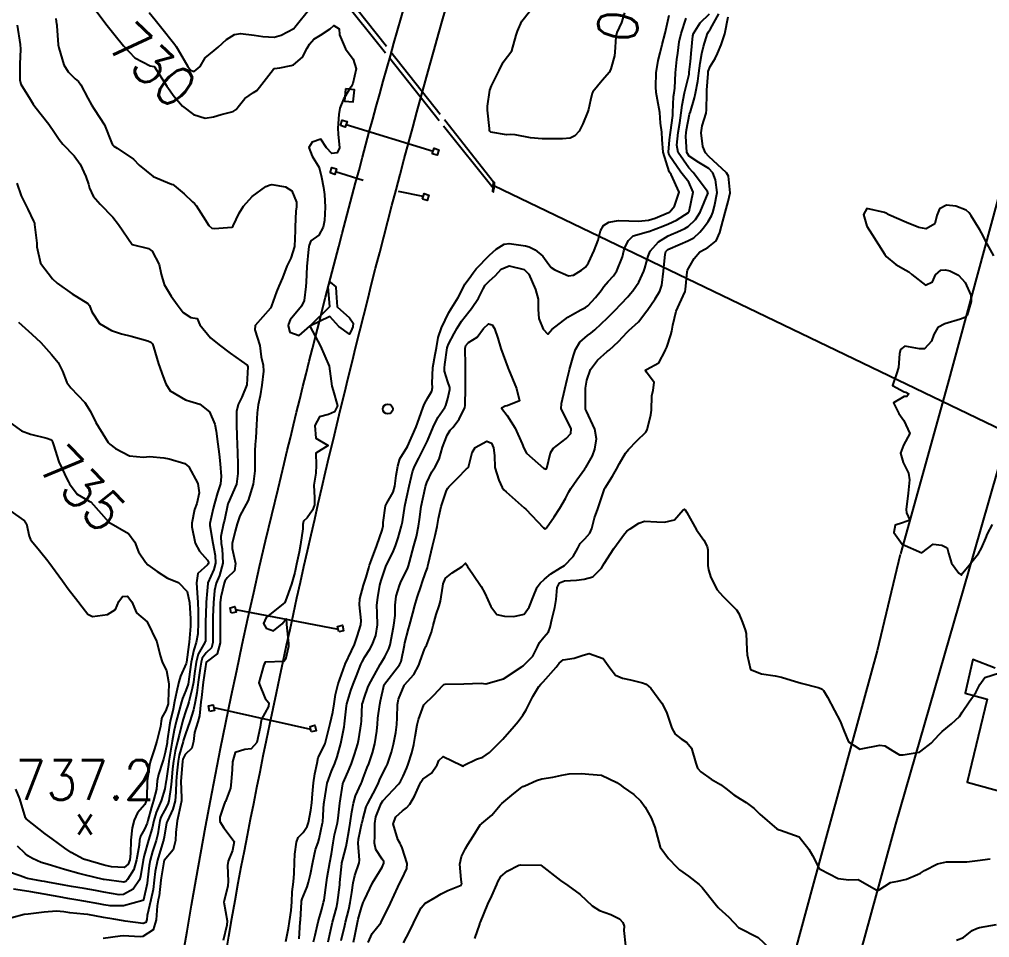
# Model space of a CAD drawing. Header units: metres. Extents: x 318500 to 325275, y 7408834 to 7428799.
# Drawn here: x 320155.4 to 320253.2, y 7413961.4 to 7414053.9 of the extents above; entities that cross this region are included whole.
import ezdxf
from ezdxf.enums import TextEntityAlignment as Align

# ---------------------------------------------------------------- set-up
doc = ezdxf.new("R2010")
doc.units = ezdxf.units.M
doc.header["$MEASUREMENT"] = 0
doc.linetypes.add('CONTINUO', pattern=[0])
doc.linetypes.add('TRACEJADO', pattern=[8.7, 8, -0.7])
for name, color, linetype in [('Armário', 45, 'Continuous'), ('BUEIRO', 151, 'Continuous'), ('Cotas', 45, 'Continuous'), ('Curvas de Nivel 1m', 11, 'Continuous'), ('Curvas de Nivel 5m', 15, 'Continuous'), ('Edificações', 30, 'Continuous'), ('GALERIA', 45, 'Continuous'), ('Linha Férrea', 20, 'Continuous'), ('Pontos Cotados', 45, 'Continuous'), ('Postes', 20, 'Continuous'), ('Pórticos', 45, 'Continuous'), ('TEXTO', 45, 'Continuous'), ('Vias Primárias', 230, 'Continuous')]:
    doc.layers.add(name, color=color, linetype=linetype)
doc.styles.add('Style-STANDARD', font='STANDARD.shx')

# ---------------------------------------------------------------- blocks, each defined once
blk = doc.blocks.new('ELVTXT_62')
at = {"layer": 'Pontos Cotados', "linetype": 'Continuous', "style": 'Style-STANDARD'}
for s, height, p in [('737.2', 4, (0, 4)), ('x', 3, (0, 0))]:
    blk.add_text(s, height=height, dxfattribs=at).set_placement(p, align=Align.MIDDLE_CENTER)

msp = doc.modelspace()

# ---------------------------------------------------------------- linework, layer by layer
at = {"layer": 'Armário'}
msp.add_lwpolyline([(320188.321, 7414046.901), (320188.204, 7414045.675), (320189.101, 7414045.59), (320189.218, 7414046.816)], close=True, dxfattribs=at)
at = {"layer": 'BUEIRO', "linetype": 'CONTINUO'}
for points in [[(320203.177, 7414036.55, 729.109), (320203.246, 7414037.548, 729.079)], [(320203.315, 7414037.42, 726.931), (320203.276, 7414037.366, 727.95), (320203.251, 7414036.968, 728.251), (320203.243, 7414036.877, 728.091), (320203.265, 7414036.829, 727.268)], [(320203.246, 7414037.548, 729.079), (320203.284, 7414037.498, 726.924), (320203.315, 7414037.42, 726.931)], [(320203.315, 7414037.42, 726.931), (320203.265, 7414036.829, 727.268)], [(320203.177, 7414036.55, 729.109), (320203.227, 7414036.529, 727.282), (320203.265, 7414036.829, 727.268)]]:
    msp.add_polyline3d(points, dxfattribs=at)
at = {"layer": 'Curvas de Nivel 1m', "flags": 128}
for points, elevation in [([(320168.535, 7414054.62), (320169.127, 7414053.861), (320169.654, 7414053.205), (320171.093, 7414051.385), (320171.235, 7414051.188), (320171.433, 7414050.836), (320172.403, 7414049.17), (320172.689, 7414048.799), (320173.055, 7414048.673), (320173.649, 7414049.151), (320174.175, 7414050.042), (320175.085, 7414050.779), (320175.279, 7414050.936), (320175.476, 7414051.126), (320176.333, 7414051.887), (320177.109, 7414052.401), (320177.722, 7414052.49), (320179.109, 7414052.33), (320179.979, 7414052.195), (320181.106, 7414052.108), (320181.832, 7414052.32), (320183.12, 7414053.002), (320183.22, 7414053.128), (320184.705, 7414055.007)], 729), ([(320159.126, 7414053.99), (320159.195, 7414053.423), (320159.205, 7414053.349), (320159.216, 7414053.251), (320159.342, 7414051.346), (320159.399, 7414051.031), (320159.93, 7414049.337), (320160.339, 7414048.617), (320161.046, 7414047.933), (320161.38, 7414047.652), (320161.637, 7414047.311), (320162.35, 7414045.97), (320162.705, 7414045.295), (320163.003, 7414044.843), (320164.006, 7414043.28), (320164.73, 7414041.505), (320164.828, 7414041.271), (320164.958, 7414041.134), (320165.279, 7414040.941), (320166.939, 7414039.832), (320167.499, 7414039.231), (320168.913, 7414038.085), (320170.783, 7414037.31), (320170.901, 7414037.273), (320171.038, 7414037.188), (320172.039, 7414036.32), (320172.884, 7414035.544), (320173.081, 7414035.356), (320173.259, 7414035.154), (320173.956, 7414034.051), (320174.536, 7414033.135), (320174.846, 7414032.873), (320175.117, 7414032.856), (320176.848, 7414032.973), (320176.932, 7414033.025), (320176.985, 7414033.108), (320177.598, 7414034.37), (320178.035, 7414035.093), (320178.89, 7414036.062), (320180.285, 7414037.059), (320180.711, 7414037.245), (320180.903, 7414037.259), (320182.261, 7414037.036), (320182.896, 7414036.638), (320183.366, 7414035.504), (320183.362, 7414035.023), (320183.309, 7414034.588), (320183.239, 7414033.024), (320183.242, 7414032.626), (320183.167, 7414031.025), (320182.808, 7414029.846), (320182.526, 7414029.309), (320182.414, 7414029.034), (320181.953, 7414027.867), (320181.577, 7414027.042), (320181.35, 7414026.455), (320180.855, 7414025.049), (320180.823, 7414024.965), (320180.738, 7414024.812), (320179.192, 7414023.073), (320179.167, 7414022.619), (320179.692, 7414021.065), (320179.82, 7414019.916), (320180.014, 7414019.06), (320180.057, 7414018.462), (320179.874, 7414017.061), (320179.708, 7414015.979), (320179.507, 7414015.067), (320179.396, 7414014.27), (320179.357, 7414013.068), (320179.263, 7414011.766), (320179.19, 7414011.071), (320179.169, 7414010.452), (320179.186, 7414009.07), (320179.176, 7414008.415), (320179.005, 7414007.072), (320178.484, 7414005.431), (320178.302, 7414005.083), (320177.654, 7414003.9), (320177.382, 7414003.096), (320177.184, 7414002.354), (320176.881, 7414001.095), (320176.901, 7414000.609), (320177.23, 7413999.092), (320177.118, 7413998.363), (320176.378, 7413997.644), (320176.153, 7413997.323), (320176.072, 7413997.104), (320175.755, 7413995.703), (320175.683, 7413995.11), (320175.667, 7413994.444), (320175.673, 7413993.11), (320175.683, 7413991.726), (320175.685, 7413991.109), (320175.39, 7413989.997), (320174.26, 7413989.135), (320173.964, 7413987.134), (320173.782, 7413985.572), (320173.736, 7413985.137), (320173.584, 7413983.745), (320173.438, 7413983.141), (320173.101, 7413982.078), (320172.992, 7413981.148), (320172.827, 7413980.473), (320172.14, 7413979.828), (320171.918, 7413979.377), (320171.882, 7413979.162), (320171.742, 7413977.528), (320171.729, 7413977.164), (320171.783, 7413975.463), (320171.77, 7413975.163), (320171.463, 7413973.762), (320171.331, 7413973.167), (320171.208, 7413971.992), (320171.16, 7413971.169), (320170.927, 7413970.255), (320170.046, 7413969.18), (320170.023, 7413969.156), (320169.998, 7413969.045), (320169.732, 7413967.425), (320169.704, 7413967.184), (320169.517, 7413965.616), (320169.44, 7413965.187), (320169.328, 7413964.583), (320169.219, 7413963.191), (320168.916, 7413962.184), (320167.895, 7413961.514), (320167.626, 7413961.482), (320165.895, 7413961.56), (320165.584, 7413961.554), (320163.891, 7413961.318)], 731), ([(320183.632, 7413961.264), (320183.753, 7413963.002), (320183.767, 7413963.156), (320183.87, 7413965.001), (320183.877, 7413965.065), (320183.945, 7413965.309), (320184.444, 7413966.512), (320184.599, 7413966.991), (320184.784, 7413967.79), (320185.022, 7413968.985), (320185.301, 7413970.268), (320185.544, 7413970.977), (320185.659, 7413971.342), (320186.01, 7413972.971), (320186.014, 7413973.007), (320186.061, 7413973.736), (320186.137, 7413974.912), (320186.146, 7413974.969), (320186.151, 7413975.039), (320186.473, 7413976.964), (320186.9, 7413978.176), (320187.229, 7413978.954), (320187.466, 7413979.624), (320187.848, 7413980.945), (320188.177, 7413982.617), (320188.223, 7413982.896), (320188.227, 7413982.94), (320188.4, 7413984.745), (320188.441, 7413984.938), (320188.864, 7413986.301), (320189.088, 7413986.932), (320189.407, 7413987.769), (320189.872, 7413988.924), (320189.997, 7413989.19), (320190.271, 7413989.675), (320190.754, 7413990.442), (320191.009, 7413990.909), (320191.362, 7413991.846), (320191.552, 7413992.902), (320191.509, 7413994.08), (320191.477, 7413994.903), (320191.58, 7413995.674), (320191.783, 7413996.899), (320191.893, 7413997.381), (320192.4, 7413998.89), (320193.087, 7414000.21), (320193.357, 7414000.881), (320193.626, 7414001.684), (320193.974, 7414002.875), (320194.05, 7414003.28), (320194.283, 7414004.872), (320194.318, 7414005.035), (320194.489, 7414005.794), (320194.716, 7414006.867), (320195.063, 7414008.321), (320195.268, 7414008.859), (320195.703, 7414009.692), (320196.286, 7414010.844), (320196.566, 7414011.464), (320197.142, 7414012.832), (320197.624, 7414013.795), (320198.325, 7414014.814), (320198.423, 7414015.003), (320198.623, 7414015.707), (320198.838, 7414016.607), (320198.833, 7414016.808), (320198.646, 7414017.402), (320198.305, 7414018.464), (320198.29, 7414018.816), (320198.336, 7414019.144), (320198.558, 7414020.812), (320198.584, 7414020.919), (320198.696, 7414021.191), (320199.265, 7414022.251), (320199.568, 7414022.802), (320200.015, 7414023.509), (320200.737, 7414024.458), (320201.012, 7414024.786), (320201.721, 7414025.81), (320202.202, 7414026.769), (320202.405, 7414027.136), (320202.782, 7414027.546), (320203.434, 7414028.107), (320204.003, 7414028.742), (320204.804, 7414029.096), (320206.309, 7414028.715), (320206.793, 7414028.227), (320207.471, 7414026.699), (320207.737, 7414025.713), (320207.752, 7414024.695), (320207.798, 7414023.761), (320208.231, 7414022.687), (320208.713, 7414022.199), (320208.938, 7414022.456), (320209.115, 7414022.674), (320210.732, 7414023.899), (320211.188, 7414024.193), (320212.047, 7414024.637), (320212.508, 7414024.868), (320212.746, 7414025.049), (320213.505, 7414025.873), (320214.076, 7414026.61), (320214.372, 7414027.01), (320214.783, 7414027.487), (320215.315, 7414028.069), (320215.672, 7414028.587), (320216.233, 7414029.998), (320216.38, 7414030.577), (320216.486, 7414030.914), (320216.836, 7414031.636), (320217.317, 7414032.091), (320218.85, 7414032.534), (320218.882, 7414032.55), (320220.307, 7414033.08), (320220.862, 7414033.297), (320221.686, 7414033.689), (320222.879, 7414034.452), (320222.902, 7414034.468), (320222.913, 7414034.49), (320222.943, 7414034.552), (320223.347, 7414036.486), (320222.915, 7414037.509), (320222.134, 7414038.502), (320220.955, 7414040.215), (320220.879, 7414040.521), (320220.973, 7414041.774), (320221.073, 7414042.519), (320221.299, 7414044.222), (320221.323, 7414044.515), (320221.393, 7414046.156), (320221.44, 7414046.514), (320221.516, 7414046.984), (320221.578, 7414048.512), (320221.713, 7414049.878), (320221.808, 7414050.509), (320221.966, 7414051.648), (320222.156, 7414052.504), (320222.664, 7414054.026)], 731), ([(320185.093, 7413960.982), (320185.253, 7413961.626), (320185.563, 7413962.975), (320185.933, 7413964.256), (320186.11, 7413964.967), (320186.147, 7413965.171), (320186.403, 7413966.964), (320186.471, 7413967.456), (320186.73, 7413968.959), (320186.888, 7413969.836), (320187.067, 7413970.954), (320187.221, 7413971.764), (320187.492, 7413972.948), (320187.569, 7413973.436), (320187.737, 7413974.945), (320188.042, 7413976.883), (320188.053, 7413976.941), (320188.065, 7413976.976), (320188.102, 7413977.055), (320188.693, 7413978.363), (320188.915, 7413978.932), (320189.23, 7413979.843), (320189.561, 7413980.926), (320189.668, 7413981.422), (320189.89, 7413982.923), (320189.917, 7413983.189), (320190.009, 7413984.922), (320190.045, 7413985.089), (320190.22, 7413985.608), (320190.561, 7413986.589), (320190.696, 7413986.913), (320191.231, 7413987.886), (320191.793, 7413988.897), (320191.966, 7413989.193), (320192.272, 7413989.698), (320192.683, 7413990.485), (320192.802, 7413990.882), (320193.049, 7413992.138), (320193.186, 7413992.877), (320193.304, 7413993.85), (320193.331, 7413994.875), (320193.435, 7413995.793), (320193.758, 7413996.876), (320193.941, 7413997.31), (320194.39, 7413998.217), (320194.597, 7413998.668), (320194.663, 7413998.866), (320194.753, 7413999.214), (320195.204, 7414000.858), (320195.467, 7414001.822), (320195.684, 7414002.851), (320195.776, 7414003.534), (320195.943, 7414004.848), (320196.33, 7414006.674), (320196.367, 7414006.842), (320196.398, 7414006.945), (320196.506, 7414007.238), (320197.03, 7414008.324), (320197.349, 7414008.828), (320197.748, 7414009.616), (320198.108, 7414010.817), (320198.572, 7414012.011), (320198.874, 7414012.51), (320199.125, 7414012.805), (320199.756, 7414013.635), (320200.342, 7414014.793), (320200.386, 7414015.02), (320200.4, 7414016.792), (320200.394, 7414017.041), (320200.425, 7414018.792), (320200.422, 7414019.034), (320200.374, 7414020.793), (320200.44, 7414021.046), (320200.698, 7414021.352), (320201.597, 7414021.886), (320202.235, 7414022.767), (320202.725, 7414023.232), (320203.095, 7414023.126), (320203.336, 7414022.751), (320203.666, 7414021.785), (320203.985, 7414020.741), (320204.662, 7414018.839), (320204.703, 7414018.73), (320204.73, 7414018.659), (320205.556, 7414016.721), (320205.851, 7414015.489), (320204.614, 7414014.99), (320204.393, 7414014.954), (320204.048, 7414014.738), (320204.599, 7414014.012), (320205.403, 7414012.722), (320206.125, 7414011.154), (320206.306, 7414010.713), (320206.552, 7414010.2), (320208.272, 7414008.684), (320208.529, 7414008.609), (320208.574, 7414008.634), (320208.594, 7414008.679), (320208.975, 7414010.252), (320209.263, 7414010.669), (320210.57, 7414011.671), (320211.04, 7414012.18), (320211.06, 7414012.645), (320210.595, 7414013.629), (320210.05, 7414014.658), (320210.075, 7414015.201), (320210.415, 7414016.653), (320210.65, 7414017.659), (320210.853, 7414018.453), (320210.897, 7414018.648), (320211.285, 7414020.04), (320211.504, 7414020.642), (320211.946, 7414021.393), (320212.711, 7414022.048), (320213.054, 7414022.286), (320213.434, 7414022.619), (320214.733, 7414023.856), (320215.469, 7414024.589), (320216.088, 7414025.241), (320216.761, 7414025.962), (320217.052, 7414026.281), (320217.287, 7414026.565), (320217.893, 7414027.449), (320218.402, 7414028.554), (320218.5, 7414028.856), (320218.815, 7414030.068), (320219.03, 7414030.547), (320219.874, 7414031.495), (320220.844, 7414032.089), (320221.135, 7414032.226), (320221.777, 7414032.506), (320222.513, 7414032.838), (320222.858, 7414033.045), (320223.61, 7414033.741), (320224.073, 7414034.478), (320224.865, 7414036.435), (320224.857, 7414036.47), (320224.794, 7414036.578), (320223.351, 7414038.486), (320222.937, 7414038.955), (320221.854, 7414040.507), (320221.709, 7414041.25), (320221.858, 7414042.507), (320222.007, 7414043.493), (320222.146, 7414044.503), (320222.242, 7414045.281), (320222.474, 7414046.498), (320222.945, 7414048.378), (320222.961, 7414048.491), (320222.971, 7414048.581), (320223.078, 7414049.671), (320223.148, 7414050.43), (320223.151, 7414050.489), (320223.339, 7414052.265), (320223.397, 7414052.487), (320224.052, 7414053.559), (320225.012, 7414054.471)], 732), ([(320186.582, 7413960.96), (320186.802, 7413962.061), (320187.01, 7413962.954), (320187.395, 7413964.408), (320187.503, 7413964.947), (320187.726, 7413966.703), (320187.749, 7413966.943), (320187.93, 7413968.872), (320187.941, 7413968.941), (320188.002, 7413969.176), (320188.376, 7413970.577), (320188.438, 7413970.936), (320188.675, 7413972.3), (320188.785, 7413972.933), (320188.943, 7413974.055), (320189.115, 7413974.93), (320189.336, 7413975.679), (320189.892, 7413976.922), (320189.959, 7413977.064), (320190.108, 7413977.474), (320190.505, 7413978.534), (320190.65, 7413978.912), (320191.045, 7413980.008), (320191.268, 7413980.903), (320191.456, 7413982.183), (320191.534, 7413982.9), (320191.589, 7413983.499), (320191.768, 7413984.897), (320191.843, 7413985.268), (320192.219, 7413986.89), (320192.24, 7413986.935), (320193.754, 7413988.868), (320193.917, 7413989.213), (320194.245, 7413990.861), (320194.255, 7413990.896), (320194.294, 7413991.095), (320194.66, 7413992.511), (320194.753, 7413992.856), (320195.095, 7413994.089), (320195.314, 7413994.85), (320195.553, 7413995.651), (320195.936, 7413996.847), (320196.052, 7413997.168), (320196.39, 7413998.141), (320196.569, 7413998.666), (320196.614, 7413998.837), (320196.682, 7413999.115), (320197.068, 7414000.83), (320197.339, 7414001.923), (320197.544, 7414002.824), (320197.676, 7414003.607), (320197.946, 7414004.818), (320198.496, 7414006.429), (320198.623, 7414006.685), (320198.725, 7414006.808), (320199.617, 7414007.695), (320200.528, 7414008.629), (320200.617, 7414008.7), (320200.712, 7414008.787), (320201.077, 7414010.258), (320201.38, 7414010.778), (320202.567, 7414011.43), (320203.02, 7414011.208), (320203.236, 7414010.75), (320203.318, 7414009.979), (320203.375, 7414008.747), (320203.76, 7414007.492), (320204.119, 7414006.736), (320204.284, 7414006.519), (320204.496, 7414006.322), (320206.32, 7414004.712), (320206.478, 7414004.557), (320208.284, 7414002.682), (320208.449, 7414002.586), (320208.514, 7414002.614), (320208.561, 7414002.678), (320209.351, 7414003.782), (320209.912, 7414004.659), (320210.49, 7414005.646), (320210.84, 7414006.303), (320211.028, 7414006.645), (320211.618, 7414007.535), (320212.447, 7414008.631), (320212.482, 7414008.679), (320212.532, 7414008.746), (320213.217, 7414009.953), (320213.454, 7414010.617), (320213.605, 7414011.65), (320213.464, 7414012.617), (320212.607, 7414014.428), (320212.519, 7414014.631), (320212.502, 7414014.74), (320212.507, 7414016.631), (320212.517, 7414016.756), (320212.649, 7414017.572), (320212.999, 7414018.625), (320213.709, 7414019.579), (320214.688, 7414020.438), (320214.78, 7414020.508), (320214.884, 7414020.597), (320215.831, 7414021.455), (320216.718, 7414022.411), (320216.795, 7414022.493), (320216.885, 7414022.568), (320217.845, 7414023.443), (320218.708, 7414024.55), (320218.723, 7414024.567), (320218.741, 7414024.593), (320219.546, 7414025.75), (320219.997, 7414026.532), (320220.19, 7414027.118), (320220.387, 7414028.526), (320220.549, 7414030.256), (320220.613, 7414030.523), (320220.705, 7414030.639), (320220.823, 7414030.712), (320222.058, 7414031.275), (320222.837, 7414031.598), (320223.418, 7414031.907), (320224.029, 7414032.478), (320224.407, 7414032.924), (320224.866, 7414033.538), (320225.222, 7414034.118), (320225.346, 7414034.463), (320225.524, 7414035.098), (320225.767, 7414036.457), (320225.628, 7414037.751), (320225.349, 7414038.464), (320224.936, 7414038.894), (320223.94, 7414039.485), (320222.954, 7414040.115), (320222.729, 7414040.493), (320222.616, 7414042.135), (320222.649, 7414042.495), (320222.695, 7414042.784), (320223.008, 7414044.351), (320223.034, 7414044.466), (320223.046, 7414044.49), (320223.496, 7414046.023), (320223.596, 7414046.484), (320223.836, 7414047.698), (320223.934, 7414048.481), (320224.055, 7414049.5), (320224.243, 7414050.478), (320224.404, 7414051.173), (320224.806, 7414052.473), (320224.921, 7414052.673), (320225.125, 7414052.951), (320225.963, 7414054.458)], 733), ([(320187.892, 7413961.106), (320188.248, 7413962.604), (320188.323, 7413962.936), (320188.633, 7413964.233), (320188.772, 7413964.932), (320188.936, 7413965.949), (320189.097, 7413966.929), (320189.26, 7413967.648), (320189.702, 7413968.923), (320189.733, 7413969.193), (320189.592, 7413970.924), (320189.621, 7413971.329), (320189.961, 7413972.921), (320189.981, 7413972.991), (320190.056, 7413973.294), (320190.411, 7413974.579), (320190.55, 7413974.913), (320191.096, 7413975.911), (320191.593, 7413976.898), (320191.75, 7413977.251), (320192.117, 7413978.015), (320192.423, 7413978.588), (320192.557, 7413978.884), (320192.961, 7413980.065), (320193.168, 7413980.875), (320193.371, 7413982.071), (320193.473, 7413982.871), (320193.514, 7413983.546), (320193.539, 7413984.87), (320193.653, 7413985.434), (320194.239, 7413986.804), (320194.259, 7413986.84), (320194.274, 7413986.86), (320195.196, 7413987.905), (320195.701, 7413988.846), (320195.85, 7413989.261), (320196.284, 7413990.449), (320196.414, 7413990.712), (320196.47, 7413990.837), (320196.967, 7413992.173), (320197.161, 7413992.827), (320197.469, 7413993.961), (320197.749, 7413994.819), (320197.874, 7413995.29), (320198.109, 7413996.814), (320198.156, 7413997.031), (320198.382, 7413997.613), (320199.055, 7413998.138), (320200.089, 7413998.793), (320200.241, 7413998.952), (320200.403, 7413999.108), (320200.551, 7413998.937), (320200.628, 7413998.787), (320201.145, 7413998.022), (320201.979, 7413996.766), (320202.36, 7413996.098), (320202.98, 7413994.75), (320203.557, 7413993.966), (320204.331, 7413993.786), (320205.292, 7413993.759), (320206.333, 7413993.994), (320206.844, 7413994.702), (320207.264, 7413995.788), (320207.641, 7413996.691), (320207.948, 7413997.115), (320208.383, 7413997.517), (320209.001, 7413998.061), (320209.995, 7413998.656), (320210.402, 7413998.876), (320211.26, 7413999.793), (320211.723, 7414000.637), (320211.965, 7414001.096), (320212.434, 7414001.577), (320212.929, 7414002.137), (320213.131, 7414002.62), (320213.405, 7414003.677), (320213.76, 7414004.611), (320214.397, 7414006.499), (320214.438, 7414006.601), (320214.458, 7414006.643), (320214.502, 7414006.717), (320215.235, 7414007.873), (320215.628, 7414008.584), (320215.947, 7414009.171), (320216.554, 7414010.194), (320216.711, 7414010.415), (320216.848, 7414010.567), (320217.669, 7414011.459), (320218.578, 7414012.308), (320218.723, 7414012.548), (320219.093, 7414014.052), (320219.147, 7414014.542), (320219.203, 7414015.97), (320219.314, 7414016.54), (320219.437, 7414017.327), (320218.658, 7414018.375), (320218.561, 7414018.551), (320218.596, 7414018.615), (320218.662, 7414018.651), (320219.887, 7414019.317), (320220.544, 7414020.522), (320220.588, 7414020.625), (320220.696, 7414020.89), (320221.11, 7414022.118), (320221.212, 7414022.513), (320221.315, 7414023.1), (320221.665, 7414024.506), (320221.999, 7414025.254), (320222.542, 7414026.493), (320222.584, 7414026.682), (320222.765, 7414028.491), (320222.801, 7414028.635), (320223.464, 7414029.833), (320224.05, 7414030.478), (320224.529, 7414030.768), (320224.827, 7414030.924), (320225.681, 7414031.614), (320226.046, 7414032.452), (320226.231, 7414033.078), (320226.576, 7414034.445), (320226.891, 7414035.573), (320227.086, 7414036.437), (320226.925, 7414038.118), (320226.728, 7414038.443), (320224.955, 7414040.109), (320224.59, 7414040.474), (320224.335, 7414041.108), (320224.166, 7414042.478), (320224.27, 7414043.198), (320224.663, 7414044.473), (320224.706, 7414044.781), (320224.73, 7414046.473), (320224.746, 7414046.77), (320224.858, 7414048.472), (320224.885, 7414048.649), (320225.07, 7414049.147), (320225.584, 7414049.961), (320225.824, 7414050.459), (320226.201, 7414051.356), (320226.554, 7414052.448), (320226.876, 7414054.182)], 734), ([(320155.205, 7414053.313), (320155.525, 7414051.393), (320155.555, 7414050.921), (320155.495, 7414049.393), (320155.473, 7414047.822), (320155.585, 7414047.392), (320156.525, 7414045.87), (320156.838, 7414045.373), (320157.007, 7414045.137), (320158.402, 7414043.356), (320158.972, 7414042.526), (320159.438, 7414041.816), (320159.83, 7414041.337), (320160.943, 7414040.154), (320161.559, 7414039.311), (320162.14, 7414038.073), (320162.398, 7414037.298), (320162.512, 7414036.912), (320162.888, 7414036.103), (320163.58, 7414035.283), (320164.861, 7414033.994), (320165.436, 7414033.261), (320166.82, 7414031.24), (320168.442, 7414030.842), (320168.814, 7414030.569), (320169.541, 7414029.203), (320169.744, 7414028.242), (320170.04, 7414027.197), (320170.752, 7414026.008), (320171.343, 7414025.181), (320171.941, 7414024.381), (320172.727, 7414023.872), (320173.352, 7414023.776), (320173.631, 7414023.146), (320174.701, 7414021.833), (320175.568, 7414021.121), (320176.677, 7414020.274), (320178.395, 7414019.084), (320178.48, 7414018.904), (320178.367, 7414017.084), (320177.879, 7414015.833), (320177.479, 7414015.097), (320177.308, 7414014.391), (320177.324, 7414013.099), (320177.372, 7414011.902), (320177.39, 7414011.098), (320177.409, 7414010.236), (320177.444, 7414009.096), (320177.472, 7414008.14), (320177.311, 7414007.098), (320176.481, 7414005.17), (320176.459, 7414005.132), (320176.454, 7414005.11), (320176.104, 7414003.465), (320176.012, 7414003.114), (320175.747, 7414001.793), (320175.786, 7414001.11), (320175.888, 7414000.581), (320175.949, 7413999.107), (320175.597, 7413997.896), (320175.278, 7413997.116), (320175.104, 7413996.373), (320174.991, 7413995.12), (320174.935, 7413993.73), (320174.935, 7413993.121), (320174.935, 7413992.497), (320174.934, 7413991.12), (320174.798, 7413990.606), (320174.274, 7413990.082), (320173.868, 7413989.534), (320173.758, 7413989.138), (320173.673, 7413988.558), (320173.473, 7413987.142), (320173.314, 7413986.053), (320173.156, 7413985.146), (320172.992, 7413984.354), (320172.623, 7413983.153), (320172.168, 7413981.913), (320171.997, 7413981.326), (320171.951, 7413981.162), (320171.541, 7413979.764), (320171.432, 7413979.167), (320171.308, 7413977.972), (320171.259, 7413977.168), (320171.224, 7413976.033), (320171.139, 7413975.169), (320170.902, 7413974.337), (320170.36, 7413973.177), (320170.278, 7413972.946), (320170.025, 7413971.529), (320169.979, 7413971.222), (320169.967, 7413971.181), (320169.946, 7413971.108), (320169.366, 7413969.19), (320169.135, 7413968.04), (320169.034, 7413967.194), (320168.908, 7413966.243), (320168.69, 7413965.199), (320168.335, 7413963.615), (320168.277, 7413963.205), (320168.195, 7413962.927), (320167.914, 7413962.804), (320166.114, 7413963.04), (320165.917, 7413963.07), (320164.958, 7413963.25), (320163.922, 7413963.437), (320162.353, 7413963.712), (320161.925, 7413963.768), (320160.523, 7413963.908), (320159.927, 7413963.995), (320159.183, 7413964.072), (320157.926, 7413963.955), (320156.327, 7413963.767), (320155.924, 7413963.726), (320154.684, 7413963.389)], 732), ([(320155.192, 7414037.396), (320155.631, 7414036.132), (320156.001, 7414035.383), (320156.297, 7414034.805), (320156.853, 7414033.584), (320156.946, 7414033.369), (320156.974, 7414033.243), (320157.204, 7414031.366), (320157.204, 7414030.978), (320157.567, 7414029.362), (320158.776, 7414027.762), (320159.248, 7414027.343), (320160.754, 7414026.254), (320162.323, 7414025.296), (320162.521, 7414025.077), (320162.732, 7414024.456), (320163.505, 7414023.282), (320164.71, 7414022.572), (320165.721, 7414022.238), (320166.701, 7414021.981), (320168.394, 7414021.515), (320168.693, 7414021.382), (320168.852, 7414021.208), (320168.969, 7414020.924), (320169.452, 7414019.202), (320169.94, 7414017.904), (320170.209, 7414017.194), (320170.63, 7414016.493), (320172.192, 7414015.591), (320172.614, 7414015.43), (320173.634, 7414015.145), (320174.599, 7414014.381), (320175.138, 7414013.124), (320175.275, 7414012.421), (320175.451, 7414011.121), (320175.564, 7414010.1), (320175.665, 7414009.119), (320175.771, 7414007.858), (320175.699, 7414007.118), (320175.404, 7414006.208), (320175.092, 7414005.124), (320174.982, 7414004.615), (320174.651, 7414003.128), (320174.647, 7414002.927), (320174.93, 7414001.122), (320175.182, 7413999.893), (320175.222, 7413999.118), (320175.037, 7413998.473), (320174.434, 7413997.129), (320174.421, 7413997.078), (320174.358, 7413996.335), (320174.264, 7413995.208), (320174.263, 7413995.131), (320174.268, 7413995.06), (320174.211, 7413993.132), (320174.183, 7413991.24), (320174.149, 7413991.132), (320173.476, 7413989.938), (320173.263, 7413989.145), (320173.099, 7413987.997), (320172.983, 7413987.149), (320172.87, 7413986.511), (320172.524, 7413985.155), (320172.455, 7413984.908), (320172.195, 7413984.131), (320171.95, 7413983.395), (320171.879, 7413983.163), (320171.535, 7413981.798), (320171.387, 7413981.168), (320171.147, 7413980.168), (320170.974, 7413979.172), (320170.883, 7413978.407), (320170.76, 7413977.173), (320170.703, 7413976.565), (320170.501, 7413975.176), (320170.399, 7413974.852), (320170.066, 7413974.219), (320169.71, 7413973.53), (320169.612, 7413973.187), (320169.38, 7413971.839), (320169.213, 7413971.192), (320168.868, 7413970.057), (320168.628, 7413969.201), (320168.526, 7413968.668), (320168.369, 7413967.204), (320168.316, 7413966.854), (320167.954, 7413965.21), (320167.94, 7413965.175), (320167.866, 7413965.138), (320165.934, 7413964.593), (320164.6, 7413964.586), (320163.934, 7413964.704), (320163.454, 7413964.786), (320161.938, 7413965.052), (320161.73, 7413965.086), (320160.532, 7413965.311), (320159.942, 7413965.42), (320159.821, 7413965.442), (320157.947, 7413965.776), (320156.604, 7413966.014), (320155.951, 7413966.12), (320154.837, 7413966.271)], 733), ([(320253.679, 7414030.081), (320252.842, 7414031.587), (320252.606, 7414032.094), (320252.255, 7414032.703), (320251.385, 7414034.112), (320251.189, 7414034.421), (320250.886, 7414034.684), (320249.857, 7414035.102), (320248.89, 7414035.184), (320248.206, 7414034.838), (320247.93, 7414034.159), (320247.717, 7414033.311), (320246.86, 7414032.807), (320246.106, 7414032.937), (320244.869, 7414033.458), (320243.097, 7414034.227), (320242.949, 7414034.297), (320242.881, 7414034.338), (320242.645, 7414034.469), (320240.886, 7414034.863), (320240.545, 7414034.255), (320240.862, 7414033.064), (320241.394, 7414032.245), (320242.451, 7414030.608), (320242.671, 7414030.231), (320242.818, 7414030.02), (320243.794, 7414029.2), (320244.804, 7414028.643), (320245.089, 7414028.482), (320245.422, 7414028.191), (320246.784, 7414027.121), (320247.476, 7414027.477), (320247.805, 7414028.16), (320248.321, 7414028.639), (320248.805, 7414028.67), (320249.228, 7414028.568), (320250.098, 7414028.131), (320250.789, 7414027.39), (320251.355, 7414026.111), (320251.392, 7414025.479), (320250.968, 7414024.117), (320250.738, 7414023.889), (320250.322, 7414023.712), (320248.731, 7414023.234), (320248.03, 7414022.854), (320247.636, 7414022.161), (320247.384, 7414021.49), (320246.698, 7414020.733), (320246.171, 7414020.705), (320244.702, 7414020.978), (320244.248, 7414020.656), (320244.156, 7414020.208), (320244.048, 7414018.831), (320243.846, 7414018.212), (320243.455, 7414017.025), (320244.642, 7414016.383), (320244.809, 7414016.365), (320245.105, 7414016.193), (320244.919, 7414015.913), (320244.636, 7414015.903), (320243.561, 7414015.281), (320244.092, 7414014.208), (320244.599, 7414013.496), (320245.207, 7414012.191), (320244.568, 7414011.013), (320244.274, 7414010.204), (320244.546, 7414009.279), (320245.086, 7414008.192), (320245.182, 7414007.528), (320245.038, 7414006.192), (320244.822, 7414004.534), (320244.872, 7414004.194), (320245.206, 7414003.452), (320244.465, 7414003.196), (320243.731, 7414002.94), (320243.592, 7414002.213), (320244.433, 7414001.038), (320246.42, 7414000.17), (320247.545, 7414001.047), (320248.432, 7414000.936), (320248.965, 7414000.679), (320249.109, 7414000.14), (320249.41, 7413999.135), (320250.154, 7413998.124), (320250.397, 7413997.93), (320250.478, 7413998.04), (320250.526, 7413998.118), (320251.051, 7413998.755), (320252.114, 7414000.095), (320252.428, 7414000.649), (320252.876, 7414001.654), (320253.042, 7414002.084), (320253.532, 7414003.011)], 734), ([(320155.337, 7414023.391), (320156.702, 7414022.202), (320157.6, 7414021.361), (320158.672, 7414020.153), (320159.33, 7414019.34), (320159.793, 7414018.474), (320160.223, 7414017.326), (320160.632, 7414016.778), (320162.033, 7414015.299), (320162.597, 7414014.396), (320163.157, 7414013.284), (320164.127, 7414011.711), (320164.403, 7414011.272), (320164.558, 7414011.106), (320165.126, 7414010.687), (320166.54, 7414009.934), (320167.945, 7414009.813), (320168.54, 7414009.857), (320169.998, 7414009.736), (320170.537, 7414009.631), (320172.115, 7414009.166), (320172.525, 7414008.834), (320173.42, 7414007.146), (320173.548, 7414006.202), (320173.309, 7414005.148), (320173.106, 7414004.515), (320172.807, 7414003.155), (320172.806, 7414002.793), (320173.153, 7414001.149), (320173.586, 7414000.317), (320174.403, 7413999.439), (320174.49, 7413999.218), (320174.493, 7413999.129), (320174.474, 7413999.054), (320174.397, 7413998.955), (320173.438, 7413998.09), (320173.302, 7413997.146), (320173.354, 7413996.146), (320173.419, 7413995.144), (320173.465, 7413994.277), (320173.454, 7413993.143), (320173.429, 7413992.018), (320173.272, 7413991.145), (320173.03, 7413990.398), (320172.764, 7413989.152), (320172.527, 7413987.44), (320172.49, 7413987.156), (320172.45, 7413986.944), (320172.227, 7413986.285), (320171.894, 7413985.484), (320171.796, 7413985.164), (320171.452, 7413983.907), (320171.248, 7413983.169), (320171.056, 7413982.287), (320170.854, 7413981.173), (320170.743, 7413980.582), (320170.509, 7413979.176), (320170.464, 7413978.837), (320170.233, 7413977.179), (320170.215, 7413977.063), (320170.092, 7413976.402), (320169.715, 7413975.185), (320169.241, 7413974.014), (320169.005, 7413973.196), (320168.826, 7413972.41), (320168.452, 7413971.204), (320168.004, 7413969.652), (320167.919, 7413969.211), (320167.648, 7413967.542), (320167.547, 7413967.216), (320166.909, 7413966.272), (320165.947, 7413965.73), (320165.48, 7413965.712), (320163.951, 7413965.977), (320163.1, 7413966.126), (320161.956, 7413966.335), (320160.706, 7413966.561), (320159.961, 7413966.695), (320158.314, 7413966.988), (320157.966, 7413967.048), (320157.716, 7413967.094), (320156.251, 7413967.366), (320156.021, 7413967.42), (320155.971, 7413967.436), (320154.529, 7413967.942)], 734), ([(320154.466, 7414004.434), (320155.949, 7414003.378), (320156.145, 7414003.074), (320156.427, 7414001.833), (320156.554, 7414001.5), (320156.651, 7414001.367), (320157.462, 7414000.406), (320158.313, 7413999.341), (320158.398, 7413999.23), (320159.797, 7413997.326), (320160.358, 7413996.524), (320161.315, 7413995.305), (320161.765, 7413994.729), (320162.327, 7413993.998), (320162.8, 7413993.758), (320164.327, 7413993.943), (320165.114, 7413994.47), (320165.475, 7413995.249), (320165.838, 7413995.755), (320166.348, 7413995.804), (320166.758, 7413995.234), (320167.229, 7413994.126), (320168.32, 7413993.21), (320169.296, 7413991.195), (320169.644, 7413989.815), (320169.817, 7413989.187), (320169.966, 7413988.893), (320170.251, 7413988.296), (320170.486, 7413987.178), (320170.492, 7413986.922), (320170.448, 7413985.178), (320170.42, 7413984.965), (320170.196, 7413984.275), (320169.808, 7413983.564), (320169.719, 7413983.187), (320169.658, 7413982.671), (320169.293, 7413981.193), (320169.017, 7413980.327), (320168.657, 7413979.202), (320168.549, 7413978.779), (320168.327, 7413977.207), (320168.277, 7413975.402), (320168.239, 7413975.208), (320168.2, 7413975.086), (320168.074, 7413974.792), (320167.328, 7413973.954), (320167.013, 7413973.226), (320166.8, 7413972.467), (320166.669, 7413971.23), (320166.636, 7413969.86), (320166.555, 7413969.232), (320166.418, 7413968.809), (320165.988, 7413968.446), (320164.724, 7413968.518), (320163.992, 7413968.702), (320162.04, 7413969.249), (320162, 7413969.26), (320161.916, 7413969.291), (320160.668, 7413969.971), (320160.011, 7413970.403), (320158.733, 7413971.333), (320158.028, 7413971.861), (320156.11, 7413973.369), (320156.052, 7413973.47), (320155.489, 7413975.379), (320155.071, 7413976.367)], 736), ([(320190.588, 7413960.91), (320191, 7413961.807), (320191.871, 7413962.891), (320191.921, 7413962.955), (320192.842, 7413964.876), (320193.578, 7413966.479), (320193.763, 7413966.863), (320193.976, 7413967.282), (320194.499, 7413968.348), (320194.533, 7413968.855), (320194.016, 7413970.446), (320193.885, 7413970.728), (320193.816, 7413970.863), (320193.601, 7413971.292), (320193.131, 7413972.874), (320193.377, 7413973.554), (320194.069, 7413974.157), (320194.467, 7413974.463), (320194.789, 7413974.853), (320195.282, 7413975.654), (320195.807, 7413976.843), (320195.891, 7413977.055), (320196.108, 7413977.346), (320196.982, 7413977.963), (320197.548, 7413978.819), (320197.726, 7413979.227), (320198.143, 7413979.656), (320199.961, 7413978.783), (320200.129, 7413978.685), (320200.196, 7413978.712), (320200.287, 7413978.778), (320201.517, 7413979.389), (320202.142, 7413979.588), (320202.842, 7413980.058), (320203.545, 7413980.739), (320204.167, 7413981.385), (320205.321, 7413982.713), (320205.71, 7413983.185), (320206.197, 7413983.82), (320206.542, 7413984.36), (320206.711, 7413984.695), (320207.215, 7413985.7), (320207.814, 7413986.684), (320208.004, 7413986.92), (320208.245, 7413987.182), (320209.567, 7413988.66), (320209.87, 7413989.052), (320210.271, 7413989.372), (320211.363, 7413989.544), (320212.278, 7413989.847), (320212.887, 7413990.015), (320214.274, 7413989.53), (320214.965, 7413988.589), (320215.525, 7413987.853), (320216.25, 7413987.552), (320217.048, 7413987.362), (320218.245, 7413987.053), (320218.637, 7413986.929), (320219.104, 7413986.531), (320220.218, 7413985.021), (320220.486, 7413984.516), (320220.697, 7413984.018), (320221.199, 7413982.505), (320221.556, 7413981.881), (320222.169, 7413981.43), (320222.732, 7413981.048), (320223.185, 7413980.475), (320223.619, 7413978.987), (320223.809, 7413978.465), (320224.125, 7413978.113), (320225.192, 7413977.371), (320226.106, 7413976.829), (320226.646, 7413976.432), (320227.452, 7413975.778), (320228.09, 7413975.365), (320228.696, 7413975.011), (320229.507, 7413974.389), (320230.072, 7413973.833), (320231.794, 7413972.363), (320232.048, 7413972.26), (320232.173, 7413972.233), (320234.038, 7413971.554), (320235.012, 7413970.315), (320235.377, 7413969.673), (320236.002, 7413968.491), (320236.173, 7413968.298), (320237.986, 7413967.364), (320239.04, 7413967.208), (320239.985, 7413967.256), (320241.814, 7413966.222), (320241.969, 7413966.154), (320242.027, 7413966.162), (320242.099, 7413966.219), (320243.254, 7413966.934), (320243.983, 7413967.073), (320244.881, 7413967.292), (320245.994, 7413967.758), (320246.275, 7413967.887), (320246.672, 7413968.16), (320248.007, 7413968.844), (320248.903, 7413969.025), (320250.009, 7413969.022), (320250.947, 7413969.043), (320252.011, 7413969.157), (320253.287, 7413969.345)], 736), ([(320194.166, 7413960.857), (320194.754, 7413962.005), (320195.178, 7413962.847), (320195.406, 7413963.365), (320195.936, 7413964.408), (320196.321, 7413964.834), (320197.339, 7413965.43), (320197.955, 7413965.799), (320198.626, 7413966.134), (320199.968, 7413966.678), (320200.018, 7413966.731), (320200.032, 7413966.779), (320199.977, 7413967.266), (320199.839, 7413968.782), (320200.008, 7413969.553), (320200.405, 7413970.387), (320200.633, 7413970.774), (320201.169, 7413971.633), (320201.903, 7413972.761), (320201.979, 7413972.833), (320202.052, 7413972.884), (320203.072, 7413973.738), (320203.915, 7413974.732), (320204.082, 7413974.911), (320205.298, 7413975.918), (320206.099, 7413976.555), (320206.19, 7413976.608), (320206.389, 7413976.697), (320207.567, 7413977.226), (320208.111, 7413977.409), (320209.2, 7413977.577), (320210.117, 7413977.763), (320210.848, 7413977.91), (320212.119, 7413977.914), (320212.855, 7413977.877), (320214.117, 7413977.749), (320215.661, 7413977.022), (320216.102, 7413976.712), (320216.31, 7413976.567), (320217.365, 7413975.823), (320218.086, 7413975.147), (320218.533, 7413974.535), (320219.137, 7413973.456), (320219.513, 7413972.525), (320220.02, 7413970.52), (320220.864, 7413969.362), (320221.705, 7413968.494), (320221.854, 7413968.349), (320221.996, 7413968.23), (320222.887, 7413967.576), (320223.974, 7413966.733), (320224.261, 7413966.457), (320225.579, 7413964.81), (320225.868, 7413964.441), (320225.939, 7413964.366), (320226.957, 7413963.452), (320227.92, 7413962.41), (320229.905, 7413961.4), (320231.01, 7413960.369)], 737), ([(320201.348, 7413961.316), (320201.85, 7413962.761), (320201.867, 7413962.814), (320201.922, 7413962.955), (320202.658, 7413964.749), (320203.076, 7413965.62), (320203.564, 7413966.736), (320203.677, 7413967.032), (320203.982, 7413967.544), (320204.612, 7413968.099), (320205.795, 7413968.703), (320206, 7413968.736), (320208, 7413968.68), (320208, 7413968.68), (320209.978, 7413967.15), (320210.738, 7413966.638), (320211.957, 7413965.743), (320213.192, 7413964.607), (320213.935, 7413964.128), (320215.06, 7413963.711), (320215.927, 7413963.276), (320216.286, 7413962.927), (320216.398, 7413962.563), (320216.375, 7413962.101), (320216.554, 7413960.56)], 738), ([(320249.905, 7413961.142), (320250.607, 7413961.412), (320251.503, 7413962.096), (320251.922, 7413962.32), (320252.237, 7413962.399), (320253.926, 7413962.709)], 737)]:
    msp.add_lwpolyline(points, dxfattribs=dict(at, elevation=elevation))
at = {"layer": 'Curvas de Nivel 5m', "flags": 128}
for points, elevation in [([(320163.135, 7414054.817), (320164.3, 7414053.278), (320165.105, 7414052.282), (320165.921, 7414051.258), (320167.072, 7414050.029), (320168.612, 7414049.217), (320169.008, 7414049.16), (320169.059, 7414049.12), (320170.315, 7414047.197), (320171.024, 7414046.156), (320171.889, 7414045.177), (320172.998, 7414044.328), (320174.182, 7414043.952), (320174.994, 7414044.088), (320175.792, 7414044.328), (320177.003, 7414044.636), (320177.28, 7414044.832), (320177.476, 7414045.103), (320178.17, 7414045.946), (320179.032, 7414046.547), (320179.359, 7414046.751), (320179.657, 7414047.071), (320181.058, 7414048.886), (320181.15, 7414048.958), (320181.682, 7414049.044), (320182.845, 7414049.25), (320183.064, 7414049.315), (320183.99, 7414050.103), (320184.457, 7414051.009), (320184.691, 7414051.411), (320185.104, 7414051.904), (320185.788, 7414052.312), (320186.768, 7414052.975), (320187.123, 7414053.303), (320187.685, 7414052.964), (320187.705, 7414052.371), (320188.315, 7414050.958), (320189.074, 7414049.901), (320189.373, 7414048.945), (320189.045, 7414047.462), (320188.871, 7414047.123), (320188.765, 7414046.953), (320188.102, 7414045.881), (320187.745, 7414044.963), (320187.64, 7414044.324), (320187.536, 7414042.964), (320187.581, 7414042.356), (320187.698, 7414040.963), (320187.463, 7414040.455), (320186.951, 7414040.383), (320186.404, 7414040.978), (320185.836, 7414041.855), (320184.965, 7414041.53), (320184.627, 7414041.005), (320184.947, 7414040.146), (320185.666, 7414038.989), (320185.879, 7414038.022), (320186.086, 7414036.982), (320186.186, 7414036.273), (320186.25, 7414034.979), (320186.195, 7414033.645), (320186.046, 7414032.982), (320185.641, 7414032.185), (320184.829, 7414031.587), (320184.666, 7414031.159), (320184.633, 7414031.003), (320184.59, 7414030.776), (320184.427, 7414029.006), (320184.351, 7414027.432), (320184.317, 7414027.007), (320184.162, 7414025.595), (320183.893, 7414025.013), (320182.726, 7414023.652), (320182.555, 7414023.198), (320182.537, 7414023.032), (320182.711, 7414022.406), (320183.652, 7414022.07), (320184.72, 7414023), (320186.74, 7414024.97), (320186.57, 7414026.973), (320186.598, 7414027.148), (320186.777, 7414027.436), (320187.353, 7414026.964), (320187.38, 7414026.345), (320187.457, 7414024.963), (320188.729, 7414023.83), (320189.088, 7414023.309), (320189.042, 7414022.945), (320188.963, 7414022.699), (320188.709, 7414022.189), (320187.652, 7414022.961), (320186.73, 7414023.97), (320184.72, 7414023), (320185.79, 7414020.984), (320186.66, 7414018.97), (320186.929, 7414016.967), (320187.073, 7414016.526), (320187.505, 7414014.961), (320187.207, 7414014.358), (320186.597, 7414014.115), (320185.708, 7414013.868), (320185.21, 7414012.991), (320185.311, 7414011.732), (320186.56, 7414010.97), (320185.326, 7414010.211), (320185.352, 7414008.988), (320185.328, 7414008.178), (320185.122, 7414006.991), (320185.196, 7414005.699), (320185.174, 7414004.99), (320185.003, 7414004.461), (320184.46, 7414003.694), (320184.095, 7414003.365), (320184.018, 7414003.006), (320184.007, 7414002.57), (320183.776, 7414001.01), (320183.629, 7414000.225), (320183.376, 7413999.01), (320183.209, 7413998.19), (320182.861, 7413997.015), (320182.729, 7413996.652), (320182.349, 7413995.588), (320182.188, 7413995.176), (320182.041, 7413995.024), (320180.326, 7413993.638), (320180.06, 7413993.054), (320180.313, 7413992.563), (320181.044, 7413992.304), (320181.944, 7413993.026), (320182.325, 7413993.52), (320182.377, 7413993.019), (320182.382, 7413992.956), (320182.575, 7413991.017), (320182.569, 7413990.734), (320182.266, 7413989.426), (320182.082, 7413989.203), (320180.262, 7413989.153), (320180.193, 7413989.119), (320180.165, 7413989.051), (320180.084, 7413988.878), (320179.563, 7413987.06), (320180.217, 7413985.485), (320180.568, 7413985.045), (320180.555, 7413984.695), (320180.195, 7413984.017), (320179.847, 7413983.393), (320179.762, 7413983.056), (320179.726, 7413982.608), (320179.372, 7413981.062), (320178.807, 7413980.414), (320178.149, 7413980.332), (320177.187, 7413980.047), (320176.912, 7413979.092), (320176.888, 7413978.322), (320176.799, 7413977.093), (320176.724, 7413976.464), (320176.2, 7413975.099), (320176.158, 7413975.02), (320176.076, 7413974.832), (320175.643, 7413973.52), (320175.639, 7413973.106), (320176.04, 7413972.456), (320177.082, 7413971.089), (320176.92, 7413970.182), (320176.481, 7413969.095), (320176.432, 7413968.658), (320176.473, 7413967.095), (320176.435, 7413966.623), (320176.069, 7413965.099), (320176.063, 7413964.974), (320176.39, 7413963.095), (320176.351, 7413962.658), (320175.986, 7413961.099)], 730), ([(320216.438, 7414054.581), (320216.151, 7414053.605), (320215.676, 7414052.592), (320215.554, 7414052.153), (320215.479, 7414050.594), (320215.43, 7414050.25), (320215.065, 7414048.923), (320214.978, 7414048.684), (320214.923, 7414048.602), (320214.184, 7414047.746), (320213.242, 7414046.627), (320213.175, 7414046.491), (320213.027, 7414045.767), (320212.816, 7414044.829), (320212.748, 7414044.633), (320212.237, 7414043.392), (320211.877, 7414042.641), (320211.441, 7414042.179), (320210.973, 7414041.954), (320210.179, 7414041.869), (320208.972, 7414041.892), (320208.141, 7414041.862), (320206.973, 7414041.966), (320205.412, 7414042.29), (320204.976, 7414042.303), (320204.529, 7414042.29), (320202.978, 7414042.561), (320202.856, 7414042.639), (320202.846, 7414042.762), (320202.843, 7414042.901), (320202.627, 7414044.766), (320202.622, 7414045.16), (320202.855, 7414046.763), (320203.044, 7414047.205), (320203.794, 7414048.749), (320204.203, 7414049.613), (320205.09, 7414050.73), (320205.526, 7414052.314), (320205.641, 7414052.725), (320206.102, 7414053.748), (320206.858, 7414054.713)], 730), ([(320182.285, 7413961.016), (320182.575, 7413962.349), (320182.681, 7413963.012), (320182.83, 7413964.112), (320182.893, 7413965.01), (320182.95, 7413966.015), (320183.057, 7413967.009), (320183.132, 7413967.859), (320183.157, 7413969.008), (320183.202, 7413969.815), (320183.385, 7413971.006), (320183.548, 7413971.484), (320184.035, 7413971.978), (320184.455, 7413972.583), (320184.588, 7413972.992), (320184.821, 7413974.237), (320184.905, 7413974.988), (320184.977, 7413975.875), (320185.078, 7413976.985), (320185.214, 7413977.883), (320185.442, 7413978.98), (320185.574, 7413979.543), (320186.156, 7413980.72), (320186.235, 7413980.893), (320186.255, 7413980.969), (320186.283, 7413981.09), (320186.758, 7413982.961), (320187.047, 7413984.107), (320187.176, 7413984.956), (320187.297, 7413985.881), (320187.583, 7413986.95), (320188.259, 7413988.861), (320188.282, 7413988.917), (320188.29, 7413988.94), (320188.923, 7413990.29), (320189.206, 7413990.931), (320189.496, 7413991.735), (320189.864, 7413992.925), (320189.899, 7413993.349), (320189.73, 7413994.926), (320189.75, 7413995.525), (320190.122, 7413996.922), (320190.184, 7413997.112), (320190.382, 7413997.712), (320190.654, 7413998.658), (320190.739, 7413998.915), (320190.936, 7413999.443), (320191.457, 7414000.904), (320192.011, 7414002.464), (320192.108, 7414002.895), (320192.127, 7414003.222), (320192.344, 7414004.892), (320192.483, 7414005.175), (320193.103, 7414006.275), (320193.278, 7414006.882), (320193.435, 7414007.962), (320193.578, 7414008.88), (320193.799, 7414009.62), (320194.56, 7414010.87), (320195.423, 7414012.857), (320195.738, 7414013.708), (320196.13, 7414014.847), (320196.272, 7414015.188), (320196.624, 7414015.788), (320197.004, 7414016.465), (320197.07, 7414016.834), (320197.052, 7414017.242), (320197.132, 7414018.833), (320197.365, 7414020.144), (320197.478, 7414020.828), (320197.669, 7414021.863), (320198.005, 7414022.821), (320198.736, 7414024.364), (320198.899, 7414024.648), (320199.001, 7414024.807), (320199.665, 7414025.892), (320200.141, 7414026.796), (320200.351, 7414027.22), (320200.785, 7414027.818), (320201.192, 7414028.386), (320201.49, 7414028.78), (320202.814, 7414030.168), (320203.507, 7414030.75), (320204.313, 7414031.253), (320204.829, 7414031.333), (320206.443, 7414031.097), (320206.824, 7414031.006), (320207.444, 7414030.701), (320208.194, 7414030.069), (320208.805, 7414029.202), (320209.038, 7414028.912), (320209.415, 7414028.671), (320210.791, 7414028.075), (320211.289, 7414028.149), (320212.095, 7414028.637), (320212.501, 7414028.935), (320212.807, 7414029.37), (320213.387, 7414030.621), (320213.774, 7414031.678), (320214.009, 7414032.613), (320214.308, 7414033.159), (320214.863, 7414033.487), (320215.819, 7414033.633), (320216.865, 7414033.603), (320217.835, 7414033.59), (320218.867, 7414033.695), (320219.529, 7414033.881), (320220.879, 7414034.437), (320220.932, 7414034.466), (320221.001, 7414034.518), (320221.469, 7414035.095), (320221.965, 7414036.504), (320221.154, 7414038.289), (320220.968, 7414038.519), (320220.931, 7414038.579), (320220.341, 7414040.529), (320220.24, 7414041.798), (320220.192, 7414042.532), (320220.083, 7414043.444), (320220.004, 7414044.535), (320219.76, 7414045.808), (320219.639, 7414046.541), (320219.61, 7414047.106), (320219.637, 7414048.541), (320219.849, 7414049.768), (320220.035, 7414050.536), (320220.246, 7414051.39), (320220.527, 7414052.529), (320220.941, 7414054.326)], 730), ([(320154.578, 7414013.214), (320155.654, 7414012.467), (320156.567, 7414012.108), (320158.192, 7414011.725), (320158.562, 7414011.594), (320158.706, 7414011.492), (320158.778, 7414011.347), (320158.872, 7414011.029), (320159.407, 7414009.337), (320160.262, 7414007.566), (320160.402, 7414007.321), (320160.498, 7414007.12), (320161.256, 7414006.077), (320162.481, 7414005.374), (320162.543, 7414005.352), (320162.648, 7414005.287), (320164.45, 7414003.26), (320166.433, 7414002.116), (320167.062, 7414001.23), (320167.46, 7414000.274), (320168.142, 7413999.214), (320168.396, 7413998.969), (320169.313, 7413998.27), (320170.376, 7413997.603), (320171.494, 7413997.169), (320172.357, 7413996.283), (320172.577, 7413995.156), (320172.693, 7413993.524), (320172.697, 7413993.154), (320172.685, 7413992.784), (320172.564, 7413991.156), (320172.527, 7413990.916), (320172.287, 7413989.16), (320172.259, 7413989.025), (320171.678, 7413987.734), (320171.523, 7413987.167), (320171.262, 7413986.132), (320171.087, 7413985.171), (320170.944, 7413984.427), (320170.626, 7413983.176), (320170.558, 7413982.794), (320170.346, 7413981.178), (320170.321, 7413981.015), (320170.143, 7413980.058), (320169.956, 7413979.36), (320169.89, 7413979.184), (320169.453, 7413977.846), (320169.334, 7413977.191), (320169.251, 7413976.352), (320168.965, 7413975.197), (320168.739, 7413974.531), (320168.385, 7413973.205), (320168.311, 7413972.941), (320168.037, 7413972.326), (320167.632, 7413971.61), (320167.562, 7413971.217), (320167.519, 7413970.722), (320167.26, 7413969.221), (320166.966, 7413968.245), (320166.338, 7413967.234), (320166.163, 7413967.041), (320165.966, 7413966.967), (320163.983, 7413967.246), (320163.907, 7413967.261), (320161.976, 7413967.704), (320161.437, 7413967.839), (320159.984, 7413968.246), (320158.674, 7413968.648), (320157.993, 7413968.853), (320157.62, 7413968.971), (320156.747, 7413969.359), (320156.285, 7413969.648), (320156.005, 7413969.886), (320155.246, 7413970.615)], 735), ([(320189.121, 7413960.928), (320189.254, 7413961.572), (320189.528, 7413962.924), (320189.601, 7413963.245), (320189.935, 7413964.446), (320190.11, 7413964.917), (320190.234, 7413965.205), (320191.04, 7413966.904), (320191.994, 7413968.484), (320192.194, 7413968.887), (320192.173, 7413969.059), (320192.004, 7413969.297), (320191.382, 7413970.267), (320191.249, 7413970.902), (320191.27, 7413971.662), (320191.275, 7413972.902), (320191.385, 7413973.575), (320191.893, 7413974.893), (320192.083, 7413975.188), (320193.67, 7413976.866), (320193.849, 7413977.118), (320194.112, 7413977.656), (320194.496, 7413978.485), (320194.638, 7413978.855), (320194.989, 7413980.01), (320195.188, 7413980.85), (320195.353, 7413981.663), (320195.552, 7413982.846), (320195.656, 7413983.377), (320196.21, 7413984.84), (320197.226, 7413985.824), (320198.125, 7413986.812), (320198.241, 7413986.899), (320198.36, 7413986.927), (320200.242, 7413986.981), (320201.987, 7413987.018), (320202.242, 7413986.991), (320202.461, 7413986.975), (320204.247, 7413987.457), (320206.126, 7413988.702), (320206.2, 7413988.762), (320206.262, 7413988.813), (320207.203, 7413989.763), (320207.665, 7413990.686), (320207.857, 7413991.126), (320208.305, 7413991.668), (320208.776, 7413992.21), (320208.956, 7413992.67), (320209.11, 7413993.451), (320209.407, 7413994.664), (320209.543, 7413995.471), (320209.649, 7413996.661), (320209.891, 7413997.143), (320210.38, 7413997.334), (320211.611, 7413997.408), (320212.383, 7413997.499), (320213.243, 7413997.762), (320214.116, 7413998.604), (320214.405, 7413999.073), (320215.378, 7414000.586), (320216.443, 7414002.085), (320216.679, 7414002.335), (320216.998, 7414002.565), (320217.869, 7414003.146), (320218.462, 7414003.35), (320219.69, 7414003.303), (320220.461, 7414003.251), (320221.478, 7414003.492), (320222.363, 7414004.492), (320222.481, 7414004.557), (320222.571, 7414004.489), (320222.733, 7414004.23), (320223.702, 7414002.477), (320224.434, 7414001.423), (320224.763, 7414000.803), (320224.833, 7414000.464), (320224.842, 7413998.901), (320224.899, 7413998.463), (320225.159, 7413997.687), (320225.783, 7413996.449), (320226.36, 7413995.787), (320227.722, 7413994.419), (320227.967, 7413994.047), (320228.327, 7413993.137), (320228.601, 7413992.407), (320228.701, 7413992.02), (320228.781, 7413990.405), (320228.809, 7413989.878), (320229.127, 7413988.401), (320230.256, 7413987.989), (320231.64, 7413987.755), (320232.253, 7413987.629), (320233.228, 7413987.324), (320234.247, 7413987.033), (320235.968, 7413986.587), (320236.242, 7413986.496), (320236.366, 7413986.433), (320236.494, 7413986.306), (320236.91, 7413985.619), (320237.617, 7413984.289), (320238.194, 7413983.2), (320238.554, 7413982.274), (320239.032, 7413981.13), (320240.161, 7413980.398), (320240.313, 7413980.4), (320242.166, 7413980.781), (320242.68, 7413980.729), (320243.491, 7413980.207), (320244.154, 7413979.826), (320244.53, 7413979.819), (320246.159, 7413980.076), (320246.222, 7413980.106), (320246.313, 7413980.168), (320247.349, 7413980.978), (320248.177, 7413981.86), (320248.458, 7413982.146), (320249.392, 7413982.932), (320250.204, 7413983.69), (320250.378, 7413983.947), (320250.476, 7413984.116), (320251.182, 7413985.149), (320251.861, 7413986.096), (320252.248, 7413986.903), (320252.752, 7413987.588), (320254.26, 7413988.07)], 735)]:
    msp.add_lwpolyline(points, dxfattribs=dict(at, elevation=elevation))
at = {"layer": 'Edificações'}
msp.add_lwpolyline([(320253.811, 7413988.554), (320251.543, 7413989.409), (320250.787, 7413986.037), (320253.005, 7413985.433), (320250.987, 7413977.061), (320260.764, 7413974.387)], dxfattribs=at)
at = {"layer": 'GALERIA', "linetype": 'TRACEJADO', "flags": 128}
for points in [[(320203.244, 7414037.511), (320178.146, 7414069.288)], [(320203.202, 7414036.908), (320177.767, 7414068.733)]]:
    msp.add_lwpolyline(points, dxfattribs=at)
at = {"layer": 'Linha Férrea'}
for points in [[(320243.121, 7412578.113, -0.022066), (320218.658, 7412665.024, -0.057292), (320208.419, 7412757.765, -0.015116), (320209.147, 7412809.731), (320212.999, 7412898.464), (320217.75, 7413022.223), (320218.868, 7413065.549, 0.002845), (320222.472, 7413170.398), (320223.919, 7413209.926, 0.002082), (320224.705, 7413276.661, 0.003632), (320228.062, 7413358.946, 0.007114), (320228.457, 7413437.225, 0.052007), (320207.388, 7413601.502), (320189.576, 7413674.05, -0.009688), (320173.972, 7413744.603, -0.038503), (320163.913, 7413836.791, -0.068065), (320181.512, 7414006.598, -0.018281), (320204.23, 7414088.365, -0.009006), (320223.393, 7414139.109, -0.076005), (320320.437, 7414311.999, -0.027328)], [(320242.602, 7412592.989, -0.039479), (320216.599, 7412699.687, -0.043029), (320212.659, 7412775.314, -0.005074), (320213.553, 7412813.867), (320216.907, 7412896.875), (320221.075, 7413002.371), (320228.419, 7413254.256, -0.010419), (320230.392, 7413317.782, 0.015269), (320232.714, 7413433.25, 0.053346), (320210.954, 7413604.021, -0.008287), (320181.836, 7413725.169, -0.048428), (320167.711, 7413850.7, -0.046719), (320177.501, 7413966.93, -0.025435), (320202.239, 7414068.044, -0.032111), (320214.5, 7414104.857, -0.012996), (320241.049, 7414171.317, -0.059467), (320320.452, 7414305.187)]]:
    msp.add_lwpolyline(points, format="xyb", dxfattribs=at)
at = {"layer": 'Postes'}
msp.add_circle((320192.58, 7414014.657), 0.5, dxfattribs=at)
at = {"layer": 'Pórticos'}
for points in [[(320187.816, 7414043.211), (320187.991, 7414043.762), (320188.467, 7414043.611), (320188.292, 7414043.06)], [(320197.064, 7414040.374), (320197.238, 7414040.925), (320197.714, 7414040.774), (320197.54, 7414040.223)], [(320186.754, 7414038.447), (320186.929, 7414038.997), (320187.404, 7414038.846), (320187.23, 7414038.296)], [(320196.06, 7414035.802), (320196.235, 7414036.352), (320196.71, 7414036.201), (320196.536, 7414035.651)], [(320176.795, 7413994.072), (320176.673, 7413994.636), (320177.161, 7413994.741), (320177.283, 7413994.177)], [(320187.634, 7413992.193), (320187.513, 7413992.757), (320188.001, 7413992.862), (320188.122, 7413992.298)], [(320174.616, 7413984.183), (320174.495, 7413984.748), (320174.983, 7413984.853), (320175.104, 7413984.288)], [(320184.857, 7413982.118), (320184.735, 7413982.682), (320185.223, 7413982.787), (320185.345, 7413982.223)]]:
    msp.add_lwpolyline(points, close=True, dxfattribs=at)
for points in [[(320188.379, 7414043.335), (320197.151, 7414040.649)], [(320187.317, 7414038.571), (320190.109, 7414037.713)], [(320196.147, 7414036.077), (320193.667, 7414036.572)], [(320177.222, 7413994.459), (320187.574, 7413992.475)], [(320175.044, 7413984.57), (320184.796, 7413982.4)]]:
    msp.add_lwpolyline(points, dxfattribs=at)
at = {"layer": 'TEXTO', "linetype": 'CONTINUO'}
msp.add_polyline3d([(320203.276, 7414037.158, 0), (320396.222, 7413944.403, 0)], dxfattribs=at)
at = {"layer": 'Vias Primárias'}
for points in [[(320326.225, 7414237.115), (320317.701, 7414220.004), (320308.636, 7414201.947), (320299.636, 7414181.491), (320291.113, 7414160.22), (320283.955, 7414141.058), (320279.522, 7414126.94), (320276.928, 7414118.541), (320270.177, 7414095.168), (320265.131, 7414075.94), (320260.017, 7414058.007), (320253.951, 7414035.304), (320249.042, 7414017.238), (320244.253, 7414000.05)], [(320244.241, 7414000), (320241.912, 7413990.276), (320235.402, 7413966.503), (320229.626, 7413945.209), (320222.787, 7413919.728), (320220.561, 7413912.033), (320217.914, 7413900.707), (320215.214, 7413887.73)]]:
    msp.add_lwpolyline(points, dxfattribs=at)
msp.add_lwpolyline([(320222.169, 7413885.543, -0.059721), (320222.585, 7413890.734), (320226.883, 7413910.786), (320235.759, 7413943.576), (320243.806, 7413972.839), (320251.643, 7414000.05), (320254.872, 7414011.285), (320259.825, 7414031.605), (320265.644, 7414051.516, -0.5064), (320285.656, 7414058.682), (320297.977, 7414049.26), (320309.021, 7414039.811, -0.242667), (320311.871, 7414027.472), (320304.882, 7414000)], format="xyb", dxfattribs=at)

# ---------------------------------------------------------------- block references
at = {"layer": 'Pontos Cotados', "linetype": 'Continuous'}
msp.add_blockref('ELVTXT_62', (320162.05, 7413973.29, 737.22), dxfattribs=at)

# ---------------------------------------------------------------- texts
at = {"layer": 'Cotas', "style": 'Style-STANDARD'}
for s, rotation, p in [('730', 260.11581, (320216.303, 7414056.319, 730)), ('730', 316.53262, (320168.88, 7414049.321, 730)), ('735', 313.93185, (320161.819, 7414006.653, 735))]:
    msp.add_text(s, height=4, rotation=rotation, dxfattribs=at).set_placement(p, align=Align.MIDDLE_CENTER)

doc.saveas('drawing.dxf')
